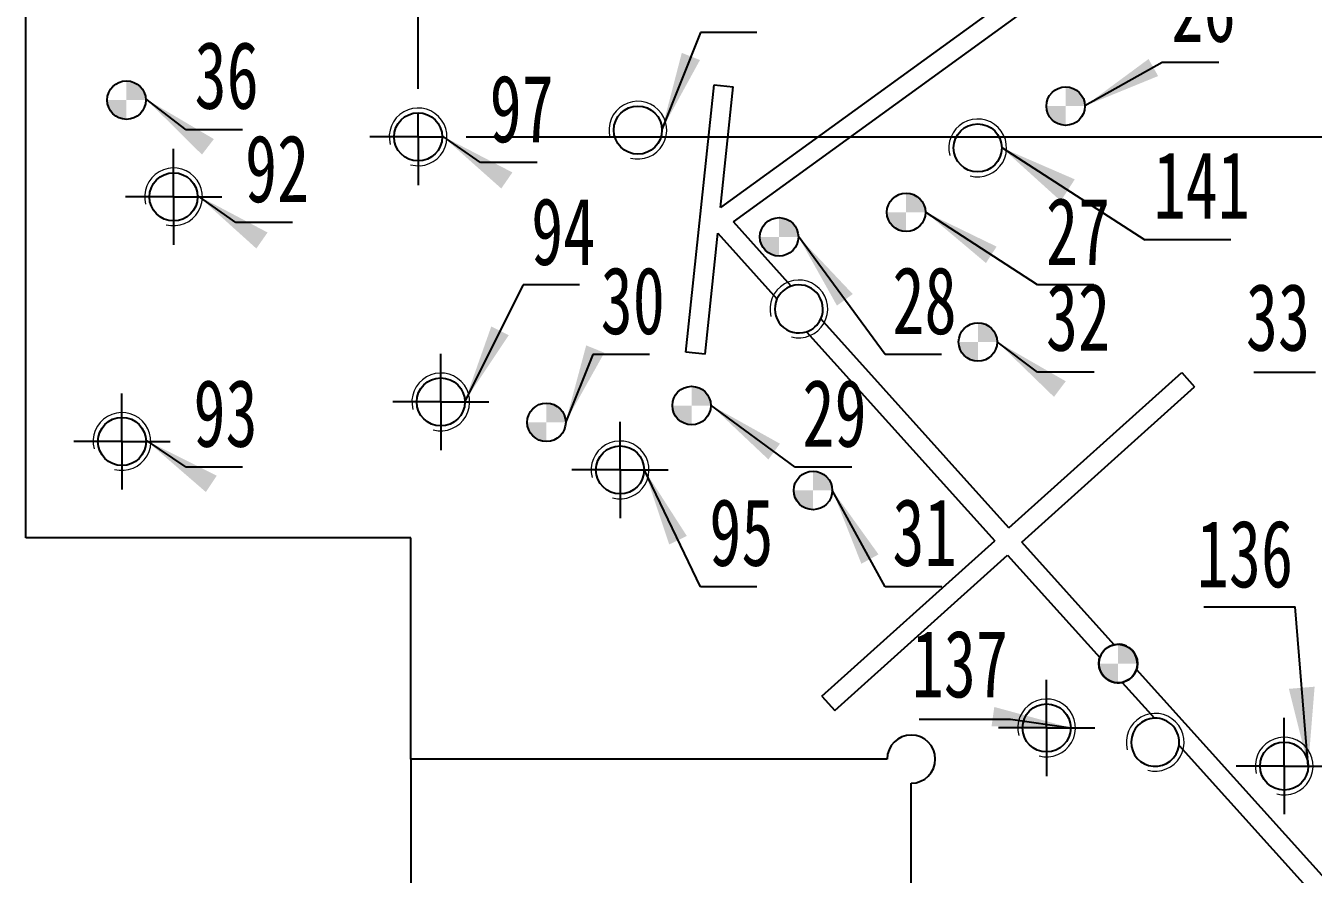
# Model space of a CAD drawing. Header units: millimetres. Extents: x 0 to 841, y 0 to 594.
# Drawn here: x 371.4 to 438.3, y 331.8 to 375.9 of the extents above; entities that cross this region are included whole.
import ezdxf

# ---------------------------------------------------------------- set-up
doc = ezdxf.new("R2010")
doc.units = ezdxf.units.MM
doc.layers.add('根据设置的颜色创建', color=7, linetype='Continuous', lineweight=25)
doc.styles.add('SLDTEXTSTYLE2', font='TXT', dxfattribs={"width": 0.7})
doc.dimstyles.new('SLDDIMSTYLE0', dxfattribs={"dimtxt": 0.18, "dimasz": 4.08, "dimexe": 0, "dimexo": 0.0625, "dimgap": 0, "dimtad": 0, "dimtih": 1, "dimtoh": 1, "dimdec": 0, "dimrnd": 1e-09, "dimzin": 0, "dimdsep": 46, "dimtxsty": 'Standard', "dimsah": 1, "dimcen": 0.09, "dimadec": 0, "dimazin": 0, "dimtfac": 4.08, "dimtdec": 0, "dimtofl": 0, "dimtmove": 0, "dimatfit": 3, "dimfxl": 0, "dimfrac": 2, "dimtolj": 1, "dimtzin": 0, "dimarcsym": 0})

# ---------------------------------------------------------------- blocks, each defined once
blk = doc.blocks.new('SW_NOTE_0_37')
at = {"layer": '根据设置的颜色创建', "color": 0}
blk.add_line((2.938, 0), (0, 0), dxfattribs=at)
at = {"layer": '根据设置的颜色创建', "color": 0, "insert": (0.386, 4.55), "char_height": 3.5, "attachment_point": 1, "style": 'SLDTEXTSTYLE2'}
blk.add_mtext('93', dxfattribs=at)
blk = doc.blocks.new('SW_NOTE_0_38')
at = {"layer": '根据设置的颜色创建', "color": 0}
blk.add_line((2.938, 0), (0, 0), dxfattribs=at)
at = {"layer": '根据设置的颜色创建', "color": 0, "insert": (0.443, 4.599), "char_height": 3.5, "attachment_point": 1, "style": 'SLDTEXTSTYLE2'}
blk.add_mtext('36', dxfattribs=at)
blk = doc.blocks.new('SW_NOTE_0_41')
at = {"layer": '根据设置的颜色创建', "color": 0}
blk.add_line((2.938, 0), (0, 0), dxfattribs=at)
at = {"layer": '根据设置的颜色创建', "color": 0, "insert": (0.47, 4.548), "char_height": 3.5, "attachment_point": 1, "style": 'SLDTEXTSTYLE2'}
blk.add_mtext('92', dxfattribs=at)
blk = doc.blocks.new('SW_NOTE_0_62')
at = {"layer": '根据设置的颜色创建', "color": 0}
blk.add_line((2.933, 0), (0, 0), dxfattribs=at)
at = {"layer": '根据设置的颜色创建', "color": 0, "insert": (0.465, 4.549), "char_height": 3.5, "attachment_point": 1, "style": 'SLDTEXTSTYLE2'}
blk.add_mtext('97', dxfattribs=at)
blk = doc.blocks.new('SW_NOTE_0_69')
at = {"layer": '根据设置的颜色创建', "color": 0}
blk.add_line((2.938, 0), (0, 0), dxfattribs=at)
at = {"layer": '根据设置的颜色创建', "color": 0, "insert": (0.419, 4.526), "char_height": 3.5, "attachment_point": 1, "style": 'SLDTEXTSTYLE2'}
blk.add_mtext('94', dxfattribs=at)
blk = doc.blocks.new('SW_NOTE_0_73')
at = {"layer": '根据设置的颜色创建', "color": 0}
blk.add_line((2.943, 0), (0, 0), dxfattribs=at)
at = {"layer": '根据设置的颜色创建', "color": 0, "insert": (0.399, 4.567), "char_height": 3.5, "attachment_point": 1, "style": 'SLDTEXTSTYLE2'}
blk.add_mtext('30', dxfattribs=at)
blk = doc.blocks.new('SW_NOTE_0_77')
at = {"layer": '根据设置的颜色创建', "color": 0}
blk.add_line((2.938, 0), (0, 0), dxfattribs=at)
at = {"layer": '根据设置的颜色创建', "color": 0, "insert": (0.464, 4.59), "char_height": 3.5, "attachment_point": 1, "style": 'SLDTEXTSTYLE2'}
blk.add_mtext('95', dxfattribs=at)
blk = doc.blocks.new('SW_NOTE_0_78')
at = {"layer": '根据设置的颜色创建', "color": 0}
blk.add_line((2.933, 0), (0, 0), dxfattribs=at)
at = {"layer": '根据设置的颜色创建', "color": 0, "insert": (0.467, 4.631), "char_height": 3.5, "attachment_point": 1, "style": 'SLDTEXTSTYLE2'}
blk.add_mtext('96', dxfattribs=at)
blk = doc.blocks.new('SW_NOTE_0_96')
at = {"layer": '根据设置的颜色创建', "color": 0}
blk.add_line((2.938, 0), (0, 0), dxfattribs=at)
at = {"layer": '根据设置的颜色创建', "color": 0, "insert": (0.375, 4.55), "char_height": 3.5, "attachment_point": 1, "style": 'SLDTEXTSTYLE2'}
blk.add_mtext('29', dxfattribs=at)
blk = doc.blocks.new('SW_NOTE_0_97')
at = {"layer": '根据设置的颜色创建', "color": 0}
blk.add_line((2.938, 0), (0, 0), dxfattribs=at)
at = {"layer": '根据设置的颜色创建', "color": 0, "insert": (0.381, 4.567), "char_height": 3.5, "attachment_point": 1, "style": 'SLDTEXTSTYLE2'}
blk.add_mtext('28', dxfattribs=at)
blk = doc.blocks.new('SW_NOTE_0_99')
at = {"layer": '根据设置的颜色创建', "color": 0}
blk.add_line((2.943, 0), (0, 0), dxfattribs=at)
at = {"layer": '根据设置的颜色创建', "color": 0, "insert": (0.381, 4.59), "char_height": 3.5, "attachment_point": 1, "style": 'SLDTEXTSTYLE2'}
blk.add_mtext('31', dxfattribs=at)
blk = doc.blocks.new('SW_NOTE_0_115')
at = {"layer": '根据设置的颜色创建', "color": 0}
blk.add_line((2.938, 0), (0, 0), dxfattribs=at)
at = {"layer": '根据设置的颜色创建', "color": 0, "insert": (0.445, 4.526), "char_height": 3.5, "attachment_point": 1, "style": 'SLDTEXTSTYLE2'}
blk.add_mtext('27', dxfattribs=at)
blk = doc.blocks.new('SW_NOTE_0_117')
at = {"layer": '根据设置的颜色创建', "color": 0}
blk.add_line((4.479, 0), (0, 0), dxfattribs=at)
at = {"layer": '根据设置的颜色创建', "color": 0, "insert": (0.461, 4.597), "char_height": 3.5, "attachment_point": 1, "style": 'SLDTEXTSTYLE2'}
blk.add_mtext('141', dxfattribs=at)
blk = doc.blocks.new('SW_NOTE_0_118')
at = {"layer": '根据设置的颜色创建', "color": 0}
blk.add_line((2.943, 0), (0, 0), dxfattribs=at)
at = {"layer": '根据设置的颜色创建', "color": 0, "insert": (0.445, 4.613), "char_height": 3.5, "attachment_point": 1, "style": 'SLDTEXTSTYLE2'}
blk.add_mtext('32', dxfattribs=at)
blk = doc.blocks.new('SW_NOTE_0_121')
at = {"layer": '根据设置的颜色创建', "color": 0}
blk.add_line((-4.733, 0), (0, 0), dxfattribs=at)
at = {"layer": '根据设置的颜色创建', "color": 0, "insert": (-5.125, 4.631), "char_height": 3.5, "attachment_point": 1, "style": 'SLDTEXTSTYLE2'}
blk.add_mtext('137', dxfattribs=at)
blk = doc.blocks.new('SW_NOTE_0_123')
at = {"layer": '根据设置的颜色创建', "color": 0}
blk.add_line((2.938, 0), (0, 0), dxfattribs=at)
at = {"layer": '根据设置的颜色创建', "color": 0, "insert": (0.478, 4.576), "char_height": 3.5, "attachment_point": 1, "style": 'SLDTEXTSTYLE2'}
blk.add_mtext('26', dxfattribs=at)
blk = doc.blocks.new('SW_NOTE_0_139')
at = {"layer": '根据设置的颜色创建', "color": 0}
blk.add_line((-4.733, 0), (0, 0), dxfattribs=at)
at = {"layer": '根据设置的颜色创建', "color": 0, "insert": (-5.104, 4.512), "char_height": 3.5, "attachment_point": 1, "style": 'SLDTEXTSTYLE2'}
blk.add_mtext('136', dxfattribs=at)
blk = doc.blocks.new('SW_NOTE_0_140')
at = {"layer": '根据设置的颜色创建', "color": 0}
blk.add_line((-3.202, 0), (0, 0), dxfattribs=at)
at = {"layer": '根据设置的颜色创建', "color": 0, "insert": (-3.616, 4.613), "char_height": 3.5, "attachment_point": 1, "style": 'SLDTEXTSTYLE2'}
blk.add_mtext('33', dxfattribs=at)
blk = doc.blocks.new('SW_CENTERMARKSYMBOL_0')
at = {"layer": '根据设置的颜色创建', "color": 0}
for p, q in [((0, 1.25), (0, 2.5)), ((0, 0), (0, 1.25)), ((-1.25, 0), (-2.5, 0)), ((0, 0), (-1.25, 0)), ((0, 0), (0, -1.25)), ((0, 0), (1.25, 0)), ((1.25, 0), (2.5, 0)), ((0, -1.25), (0, -2.5))]:
    blk.add_line(p, q, dxfattribs=at)
blk = doc.blocks.new('SW_CENTERMARKSYMBOL_14')
at = {"layer": '根据设置的颜色创建', "color": 0}
for p, q in [((0, 1.25), (0, 2.5)), ((0, 0), (0, 1.25)), ((-1.25, 0), (-2.5, 0)), ((0, 0), (-1.25, 0)), ((0, 0), (0, -1.25)), ((0, 0), (1.25, 0)), ((1.25, 0), (2.5, 0)), ((0, -1.25), (0, -2.5))]:
    blk.add_line(p, q, dxfattribs=at)
blk = doc.blocks.new('SW_CENTERMARKSYMBOL_15')
at = {"layer": '根据设置的颜色创建', "color": 0}
for p, q in [((0, 1.25), (0, 2.5)), ((0, 0), (0, 1.25)), ((-1.25, 0), (-2.5, 0)), ((0, 0), (-1.25, 0)), ((0, 0), (0, -1.25)), ((0, 0), (1.25, 0)), ((1.25, 0), (2.5, 0)), ((0, -1.25), (0, -2.5))]:
    blk.add_line(p, q, dxfattribs=at)
blk = doc.blocks.new('SW_CENTERMARKSYMBOL_17')
at = {"layer": '根据设置的颜色创建', "color": 0}
for p, q in [((0, 1.25), (0, 2.5)), ((0, 0), (0, 1.25)), ((-1.25, 0), (-2.5, 0)), ((0, 0), (-1.25, 0)), ((0, 0), (0, -1.25)), ((0, 0), (1.25, 0)), ((1.25, 0), (2.5, 0)), ((0, -1.25), (0, -2.5))]:
    blk.add_line(p, q, dxfattribs=at)
blk = doc.blocks.new('SW_CENTERMARKSYMBOL_20')
at = {"layer": '根据设置的颜色创建', "color": 0}
for p, q in [((0, 1.25), (0, 2.5)), ((0, 0), (0, 1.25)), ((-1.25, 0), (-2.5, 0)), ((0, 0), (-1.25, 0)), ((0, 0), (0, -1.25)), ((0, 0), (1.25, 0)), ((1.25, 0), (2.5, 0)), ((0, -1.25), (0, -2.5))]:
    blk.add_line(p, q, dxfattribs=at)
blk = doc.blocks.new('SW_CENTERMARKSYMBOL_31')
at = {"layer": '根据设置的颜色创建', "color": 0}
for p, q in [((0, 1.25), (0, 2.5)), ((0, 0), (0, 1.25)), ((-1.25, 0), (-2.5, 0)), ((0, 0), (-1.25, 0)), ((0, 0), (0, -1.25)), ((0, 0), (1.25, 0)), ((1.25, 0), (2.5, 0)), ((0, -1.25), (0, -2.5))]:
    blk.add_line(p, q, dxfattribs=at)
blk = doc.blocks.new('SW_CENTERMARKSYMBOL_41')
at = {"layer": '根据设置的颜色创建', "color": 0}
for p, q in [((25, -60), (25, -40)), ((25, -62.5), (25, -61.25)), ((23.75, -62.5), (22.5, -62.5)), ((25, -62.5), (23.75, -62.5)), ((25, -62.5), (25, -63.75)), ((25, -62.5), (26.25, -62.5)), ((27.5, -62.5), (72.5, -62.5)), ((25, -63.75), (25, -65))]:
    blk.add_line(p, q, dxfattribs=at)
blk = doc.blocks.new('SW_DOWELSYMBOL_3')
at = {"linetype": 'Continuous', "lineweight": 25}
h = blk.add_hatch(color=0, dxfattribs=at)
edge = h.paths.add_edge_path(flags=0)
edge.add_arc((0, 0), 1, 0, 90)
edge.add_line((0, 1), (0, 0))
edge.add_line((0, 0), (1, 0))
h = blk.add_hatch(color=0, dxfattribs=at)
edge = h.paths.add_edge_path(flags=0)
edge.add_arc((0, 0), 1, 180, 270)
edge.add_line((0, -1), (0, 0))
edge.add_line((0, 0), (-1, 0))
at = {"layer": '根据设置的颜色创建', "color": 0}
blk.add_circle((0, 0), 1, dxfattribs=at)
blk = doc.blocks.new('SW_DOWELSYMBOL_10')
at = {"linetype": 'Continuous', "lineweight": 25}
h = blk.add_hatch(color=0, dxfattribs=at)
edge = h.paths.add_edge_path(flags=0)
edge.add_arc((0, 0), 1, 0, 90)
edge.add_line((0, 1), (0, 0))
edge.add_line((0, 0), (1, 0))
h = blk.add_hatch(color=0, dxfattribs=at)
edge = h.paths.add_edge_path(flags=0)
edge.add_arc((0, 0), 1, 180, 270)
edge.add_line((0, -1), (0, 0))
edge.add_line((0, 0), (-1, 0))
at = {"layer": '根据设置的颜色创建', "color": 0}
blk.add_circle((0, 0), 1, dxfattribs=at)
blk = doc.blocks.new('SW_DOWELSYMBOL_11')
at = {"linetype": 'Continuous', "lineweight": 25}
h = blk.add_hatch(color=0, dxfattribs=at)
edge = h.paths.add_edge_path(flags=0)
edge.add_arc((0, 0), 1, 0, 90)
edge.add_line((0, 1), (0, 0))
edge.add_line((0, 0), (1, 0))
h = blk.add_hatch(color=0, dxfattribs=at)
edge = h.paths.add_edge_path(flags=0)
edge.add_arc((0, 0), 1, 180, 270)
edge.add_line((0, -1), (0, 0))
edge.add_line((0, 0), (-1, 0))
at = {"layer": '根据设置的颜色创建', "color": 0}
blk.add_circle((0, 0), 1, dxfattribs=at)
blk = doc.blocks.new('SW_DOWELSYMBOL_12')
at = {"linetype": 'Continuous', "lineweight": 25}
h = blk.add_hatch(color=0, dxfattribs=at)
edge = h.paths.add_edge_path(flags=0)
edge.add_arc((0, 0), 1, 0, 90)
edge.add_line((0, 1), (0, 0))
edge.add_line((0, 0), (1, 0))
h = blk.add_hatch(color=0, dxfattribs=at)
edge = h.paths.add_edge_path(flags=0)
edge.add_arc((0, 0), 1, 180, 270)
edge.add_line((0, -1), (0, 0))
edge.add_line((0, 0), (-1, 0))
at = {"layer": '根据设置的颜色创建', "color": 0}
blk.add_circle((0, 0), 1, dxfattribs=at)
blk = doc.blocks.new('SW_DOWELSYMBOL_17')
at = {"linetype": 'Continuous', "lineweight": 25}
h = blk.add_hatch(color=0, dxfattribs=at)
edge = h.paths.add_edge_path(flags=0)
edge.add_arc((0, 0), 1, 0, 90)
edge.add_line((0, 1), (0, 0))
edge.add_line((0, 0), (1, 0))
h = blk.add_hatch(color=0, dxfattribs=at)
edge = h.paths.add_edge_path(flags=0)
edge.add_arc((0, 0), 1, 180, 270)
edge.add_line((0, -1), (0, 0))
edge.add_line((0, 0), (-1, 0))
at = {"layer": '根据设置的颜色创建', "color": 0}
blk.add_circle((0, 0), 1, dxfattribs=at)
blk = doc.blocks.new('SW_DOWELSYMBOL_25')
at = {"linetype": 'Continuous', "lineweight": 25}
h = blk.add_hatch(color=0, dxfattribs=at)
edge = h.paths.add_edge_path(flags=0)
edge.add_arc((0, 0), 1, 0, 90)
edge.add_line((0, 1), (0, 0))
edge.add_line((0, 0), (1, 0))
h = blk.add_hatch(color=0, dxfattribs=at)
edge = h.paths.add_edge_path(flags=0)
edge.add_arc((0, 0), 1, 180, 270)
edge.add_line((0, -1), (0, 0))
edge.add_line((0, 0), (-1, 0))
at = {"layer": '根据设置的颜色创建', "color": 0}
blk.add_circle((0, 0), 1, dxfattribs=at)
blk = doc.blocks.new('SW_DOWELSYMBOL_26')
at = {"linetype": 'Continuous', "lineweight": 25}
h = blk.add_hatch(color=0, dxfattribs=at)
edge = h.paths.add_edge_path(flags=0)
edge.add_arc((0, 0), 1, 0, 90)
edge.add_line((0, 1), (0, 0))
edge.add_line((0, 0), (1, 0))
h = blk.add_hatch(color=0, dxfattribs=at)
edge = h.paths.add_edge_path(flags=0)
edge.add_arc((0, 0), 1, 180, 270)
edge.add_line((0, -1), (0, 0))
edge.add_line((0, 0), (-1, 0))
at = {"layer": '根据设置的颜色创建', "color": 0}
blk.add_circle((0, 0), 1, dxfattribs=at)
blk = doc.blocks.new('SW_DOWELSYMBOL_43')
at = {"linetype": 'Continuous', "lineweight": 25}
h = blk.add_hatch(color=0, dxfattribs=at)
edge = h.paths.add_edge_path(flags=0)
edge.add_arc((0, 0), 1, 0, 90)
edge.add_line((0, 1), (0, 0))
edge.add_line((0, 0), (1, 0))
h = blk.add_hatch(color=0, dxfattribs=at)
edge = h.paths.add_edge_path(flags=0)
edge.add_arc((0, 0), 1, 180, 270)
edge.add_line((0, -1), (0, 0))
edge.add_line((0, 0), (-1, 0))
at = {"layer": '根据设置的颜色创建', "color": 0}
blk.add_circle((0, 0), 1, dxfattribs=at)
blk = doc.blocks.new('SW_DOWELSYMBOL_44')
at = {"linetype": 'Continuous', "lineweight": 25}
h = blk.add_hatch(color=0, dxfattribs=at)
edge = h.paths.add_edge_path(flags=0)
edge.add_arc((0, 0), 1, 0, 90)
edge.add_line((0, 1), (0, 0))
edge.add_line((0, 0), (1, 0))
h = blk.add_hatch(color=0, dxfattribs=at)
edge = h.paths.add_edge_path(flags=0)
edge.add_arc((0, 0), 1, 180, 270)
edge.add_line((0, -1), (0, 0))
edge.add_line((0, 0), (-1, 0))
at = {"layer": '根据设置的颜色创建', "color": 0}
blk.add_circle((0, 0), 1, dxfattribs=at)

msp = doc.modelspace()

# ---------------------------------------------------------------- linework, layer by layer
at = {"color": 7, "linetype": 'Continuous', "lineweight": 25}
for p, q in [((408.1601339, 365.70878534), (450.87462517, 396.69354921)), ((448.15811992, 395.95840942), (407.48698834, 366.45588298)), ((371.39432651, 349.30249319), (371.39432651, 389.30249319)), ((405.69231564, 358.94748502), (407.15205563, 372.83598329)), ((407.15205563, 372.83598329), (408.14657752, 372.73145483)), ((407.48698834, 366.45588298), (408.14657752, 372.73145483)), ((411.16210469, 362.37475901), (408.1601339, 365.70878534)), ((406.68683753, 358.84295656), (407.34637907, 365.11807509)), ((407.34637907, 365.11807509), (410.41932701, 361.70522065)), ((422.47343596, 349.81225294), (412.69564239, 360.67159285)), ((411.95213041, 360.00287), (421.73029113, 349.14312234)), ((406.68683753, 358.84295656), (405.69231564, 358.94748502)), ((422.47343596, 349.81225294), (431.44690973, 357.89200502)), ((431.44690973, 357.89200502), (432.11604033, 357.14886019)), ((423.14256656, 349.06910812), (432.11604033, 357.14886019)), ((391.39432651, 349.30249319), (371.39432651, 349.30249319)), ((391.39432651, 337.80249319), (391.39432651, 349.30249319)), ((412.75681737, 341.06337027), (421.73029113, 349.14312234)), ((427.9357855, 343.74569918), (423.14256656, 349.06910812)), ((413.42594797, 340.32022544), (422.39942174, 348.39997751)), ((422.39942174, 348.39997751), (427.19264068, 343.07656857)), ((439.35822011, 331.05980035), (429.09475371, 342.45853459)), ((428.35160888, 341.78940398), (430.0293633, 339.92606893)), ((412.75681737, 341.06337027), (413.42594797, 340.32022544)), ((431.30730613, 338.50676963), (438.68540375, 330.31256208)), ((416.14432651, 337.80249319), (391.39432651, 337.80249319)), ((391.39432651, 337.80249319), (391.39432651, 311.80249319)), ((417.39432651, 311.80249319), (417.39432651, 336.55249319))]:
    msp.add_line(p, q, dxfattribs=at)
for centre, radius in [((376.62768609, 372.03826283), 1), ((425.4149861, 371.72390738), 1), ((391.77750672, 370.12563865), 1.25), ((403.19356787, 370.4782805), 1.25), ((420.84701752, 369.55323165), 1.25), ((379.07254922, 367.01107234), 1.25), ((417.13131782, 366.20755149), 1), ((410.53049455, 364.93080915), 1), ((420.85863242, 359.47137808), 1), ((392.95623267, 356.35774733), 1.25), ((405.98421872, 356.17051101), 1), ((398.44490295, 355.29732354), 1), ((376.39432652, 354.30249319), 1.25), ((402.26851902, 352.82483085), 1.25), ((412.29394461, 351.75958531), 1), ((424.42797306, 339.42189855), 1.25), ((436.76822011, 337.44048259), 1.25)]:
    msp.add_circle(centre, radius, dxfattribs=at)
at = {"color": 7, "linetype": 'Continuous', "lineweight": 18}
for centre in [(403.19356787, 370.4782805), (391.77750672, 370.12563865), (420.84701752, 369.55323165), (379.07254922, 367.01107234), (411.55776827, 361.18903125), (392.95623267, 356.35774733), (376.39432652, 354.30249319), (402.26851902, 352.82483085), (424.42797306, 339.42189855), (430.06890979, 338.67669466), (436.76822011, 337.44048259)]:
    msp.add_arc(centre, 1.5, 255, 195, dxfattribs=at)
at = {"color": 7, "linetype": 'Continuous', "lineweight": 25}
for centre, radius, start, end in [((411.55776827, 361.18903125), 1.25, 108.453255553, 155.6096200377), ((411.55776827, 361.18903125), 1.25, 335.5467444473, 108.453255553), ((411.55776827, 361.18903125), 1.25, 155.6096200377, 288.3903799625), ((411.55776827, 361.18903125), 1.25, 288.3903799625, 335.5467444473), ((428.14369719, 342.76755158), 1, 102.0000000018, 162.0000000018), ((428.14369719, 342.76755158), 1, 341.9999999985, 102.0000000018), ((428.14369719, 342.76755158), 1, 162.0000000018, 281.9999999985), ((428.14369719, 342.76755158), 1, 281.9999999985, 341.9999999985), ((430.06890979, 338.67669466), 1.25, 91.812980397, 352.1870196033), ((430.06890979, 338.67669466), 1.25, 352.1870196033, 91.812980397), ((417.39432651, 337.80249319), 1.25, 270, 180)]:
    msp.add_arc(centre, radius, start, end, dxfattribs=at)
at = {"layer": '根据设置的颜色创建'}
for p, q in [((406.43904021, 375.54474719), (404.44308649, 370.51296807)), ((430.43385214, 373.98832696), (426.41495304, 371.73203923)), ((379.72049287, 370.48638143), (377.62572606, 372.10084247)), ((395.02529183, 368.80025952), (393.02645227, 370.17697099)), ((382.31452659, 365.68741905), (380.32061755, 367.08053773)), ((423.94876783, 362.4448769), (418.13122911, 366.22087145)), ((416.03696498, 358.81322968), (411.53032076, 364.94945149)), ((397.23022049, 362.4448769), (394.20554244, 356.39928155)), ((423.94876783, 357.90531788), (421.85858647, 359.48096381)), ((400.8618677, 358.81322968), (399.44453224, 355.32454999)), ((411.36770428, 352.97665381), (406.98400961, 356.19096031)), ((379.72049287, 352.97665381), (377.64270454, 354.3661509)), ((406.43904021, 346.75097287), (403.51819239, 352.85340455)), ((416.03696498, 346.75097287), (413.29384145, 351.77394834)), ((422.54834886, 339.87678351), (425.67795256, 339.42905756))]:
    msp.add_line(p, q, dxfattribs=at)
for points in [[(404.44308649, 370.51296807), (406.41967216, 374.11818278), (405.47525916, 374.49280269)], [(426.41495304, 371.73203923), (430.22131182, 373.28641913), (429.72393383, 374.17234866)], [(377.62572606, 372.10084247), (380.54721064, 369.20785235), (381.16742517, 370.01258208)], [(393.02645227, 370.17697099), (396.09841969, 367.44430193), (396.67472605, 368.28103785)], [(380.32061755, 367.08053773), (383.37419341, 364.32733261), (383.95609711, 365.16018559)], [(418.13122911, 366.22087145), (421.27695571, 363.57344476), (421.83010708, 364.42566513)], [(411.53032076, 364.94945149), (413.53599668, 361.36033905), (414.35487449, 361.96174999)], [(394.20554244, 356.39928155), (396.48539425, 359.82079287), (395.5767693, 360.27538796)], [(399.44453224, 355.32454999), (401.45084801, 358.9133048), (400.50956355, 359.29571762)], [(421.85858647, 359.48096381), (424.81078983, 356.61932803), (425.42237779, 357.43063325)], [(406.98400961, 356.19096031), (409.97389795, 353.36872154), (410.57467446, 354.18806492)], [(377.64270454, 354.3661509), (380.75183004, 351.67583445), (381.31661626, 352.52038908)], [(403.51819239, 352.85340455), (404.82143928, 348.95391592), (405.73787355, 349.392555)], [(413.29384145, 351.77394834), (414.80353422, 347.94964556), (415.69522834, 348.43661332)], [(425.67795256, 339.42905756), (421.71101707, 340.50974568), (421.56713151, 339.50398579)]]:
    msp.add_solid(points, dxfattribs=at)

# ---------------------------------------------------------------- block references
for name, p in [('SW_CENTERMARKSYMBOL_41', (366.77750672, 432.62563865)), ('SW_NOTE_0_78', (406.43904021, 375.54474719)), ('SW_NOTE_0_123', (430.43385214, 373.98832696)), ('SW_NOTE_0_38', (379.72049287, 370.48638143)), ('SW_NOTE_0_62', (395.02529183, 368.80025952)), ('SW_DOWELSYMBOL_3', (376.62768609, 372.03826283)), ('SW_DOWELSYMBOL_17', (425.4149861, 371.72390738)), ('SW_NOTE_0_41', (382.31452659, 365.68741905)), ('SW_CENTERMARKSYMBOL_14', (379.07254922, 367.01107234)), ('SW_NOTE_0_117', (429.52594034, 364.77950725)), ('SW_DOWELSYMBOL_43', (417.13131782, 366.20755149)), ('SW_NOTE_0_69', (397.23022049, 362.4448769)), ('SW_NOTE_0_115', (423.94876783, 362.4448769)), ('SW_DOWELSYMBOL_10', (410.53049455, 364.93080915)), ('SW_NOTE_0_73', (400.8618677, 358.81322968)), ('SW_NOTE_0_97', (416.03696498, 358.81322968)), ('SW_NOTE_0_118', (423.94876783, 357.90531788)), ('SW_NOTE_0_140', (438.39712495, 357.90531788)), ('SW_DOWELSYMBOL_25', (420.85863242, 359.47137808)), ('SW_CENTERMARKSYMBOL_15', (392.95623267, 356.35774733)), ('SW_NOTE_0_37', (379.72049287, 352.97665381)), ('SW_DOWELSYMBOL_44', (405.98421872, 356.17051101)), ('SW_NOTE_0_96', (411.36770428, 352.97665381)), ('SW_CENTERMARKSYMBOL_0', (376.39432652, 354.30249319)), ('SW_DOWELSYMBOL_11', (398.44490295, 355.29732354)), ('SW_CENTERMARKSYMBOL_31', (402.26851902, 352.82483085)), ('SW_DOWELSYMBOL_26', (412.29394461, 351.75958531)), ('SW_NOTE_0_77', (406.43904021, 346.75097287)), ('SW_NOTE_0_99', (416.03696498, 346.75097287)), ('SW_NOTE_0_139', (437.33434107, 345.71335939)), ('SW_NOTE_0_121', (422.54834886, 339.87678351)), ('SW_DOWELSYMBOL_12', (428.14369719, 342.76755158)), ('SW_CENTERMARKSYMBOL_17', (424.42797306, 339.42189855)), ('SW_CENTERMARKSYMBOL_20', (436.76822011, 337.44048259))]:
    msp.add_blockref(name, p, dxfattribs=at)

# ---------------------------------------------------------------- leaders
for points in [[(422.09694132, 369.56703364), (429.52594034, 364.77950725)], [(438.01821878, 337.44230682), (437.33434107, 345.71335939)]]:
    msp.add_leader(points, dimstyle='SLDDIMSTYLE0', dxfattribs=at)

doc.saveas('drawing.dxf')
